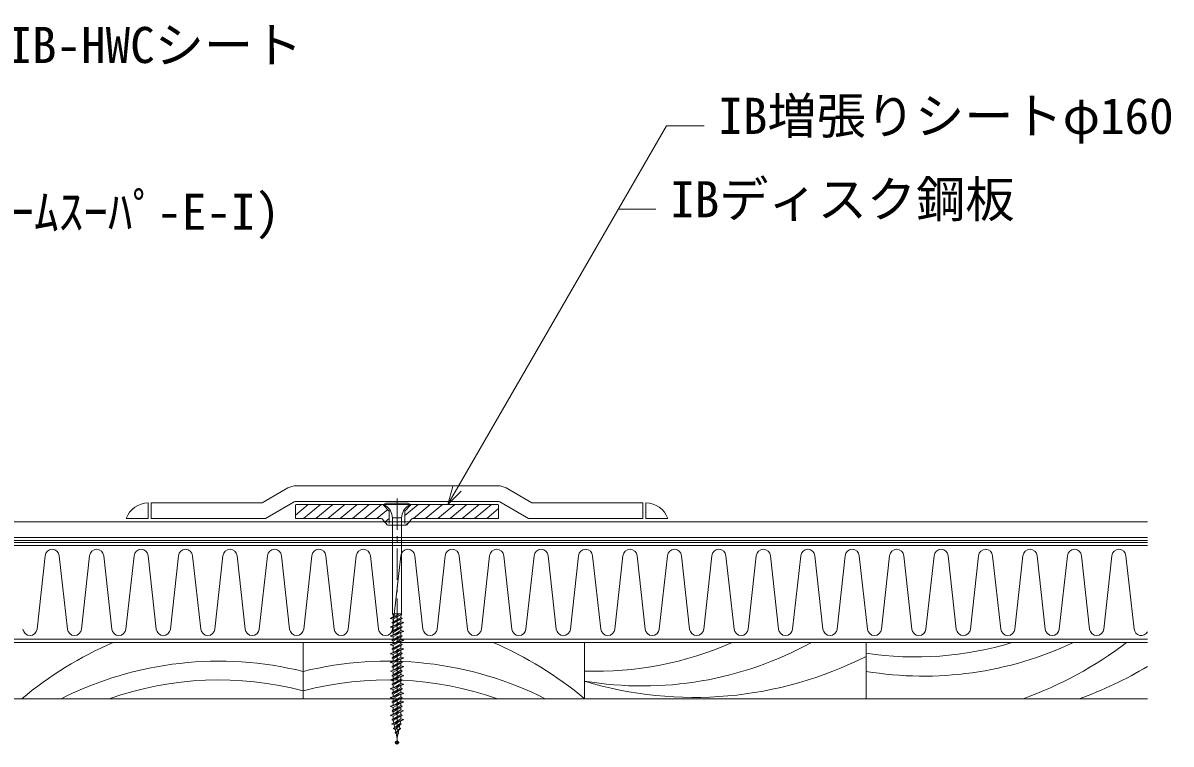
# Model space of a CAD drawing. Units: millimetres, scale not verified. Extents: x -840 to 840, y -594 to 594.
# Drawn here: x 95.6 to 462.8, y -318.5 to -87.8 of the extents above; entities that cross this region are included whole.
import ezdxf
from ezdxf.enums import TextEntityAlignment as Align

# ---------------------------------------------------------------- set-up
doc = ezdxf.new("R2010")
doc.units = ezdxf.units.MM
doc.header["$LTSCALE"] = 2
doc.header["$PDMODE"] = 32
doc.header["$PDSIZE"] = 1
doc.linetypes.add('CHAIN1', pattern=[8, 5, -1, 1, -1])
doc.linetypes.add('DASHED2', pattern=[3, 2, -1])
for name, color, linetype, lineweight in [('0-0_寸法線', 7, 'Continuous', 9), ('0-1_文字', 5, 'Continuous', 9), ('0-2_野地板', 2, 'Continuous', 9), ('0-3_断熱材', 4, 'Continuous', 9), ('0-4_実線', 7, 'Continuous', 9), ('0-5_IBｼｰﾄ', 7, 'Continuous', 9), ('0-6_IBリキッド', 7, 'Continuous', 9), ('0-D_部材(積層鋼板)', 4, 'Continuous', 9), ('0-E_部材(ﾋﾞｽ類)', 7, 'Continuous', 9), ('0-F_中心線', 2, 'CHAIN1', 9)]:
    doc.layers.add(name, color=color, linetype=linetype, lineweight=lineweight)
doc.layers.add('0-8_Defpoints', color=7, linetype='Continuous')
doc.styles.add('ＭＳ ゴシック', font='')
doc.styles.get('ＭＳ ゴシック').set_extended_font_data('MS Gothic')

msp = doc.modelspace()

# ---------------------------------------------------------------- linework, layer by layer
at = {"layer": '0-0_寸法線'}
msp.add_line((286.063, -147.385), (298.063, -147.385), dxfattribs=at)
for points in [[(231.521, -241.855), (301.46, -120.717), (313.46, -120.717)], [(235.764, -237.612), (231.521, -241.855), (233.074, -236.059)]]:
    msp.add_lwpolyline(points, dxfattribs=at)
at = {"layer": '0-2_野地板'}
for p, q in [((-624.753, -285.955), (455.247, -285.955)), ((185.247, -303.955), (185.247, -285.955)), ((275.247, -303.955), (275.247, -285.955)), ((365.247, -303.955), (365.247, -285.955)), ((-624.753, -303.955), (455.247, -303.955))]:
    msp.add_line(p, q, dxfattribs=at)
for centre, radius, start, end in [((172.83, -397.244), 121.334, 113.47793, 129.7481), ((197.664, -397.244), 121.334, 50.2519, 66.52207), ((279.219, -189.171), 106, 267.85255, 294.06934), ((293.744, -187.882), 112, 260.4941, 298.8778), ((381.007, -184.594), 106, 261.44976, 287.01457), ((383.689, -184.738), 112, 260.52259, 295.34806), ((374.789, -189.64), 121.334, 289.58516, 307.45853), ((158.305, -403.955), 112, 76.08079, 116.7655), ((212.189, -403.955), 112, 63.2345, 103.91921), ((310.36, -182.201), 121.334, 253.17856, 296.89537), ((392.789, -189.64), 121.334, 289.58516, 300.98119), ((158.305, -403.955), 106, 75.27561, 109.37004), ((212.189, -403.955), 106, 70.62996, 104.72439)]:
    msp.add_arc(centre, radius, start, end, dxfattribs=at)
at = {"layer": '0-3_断熱材', "color": 7}
for p, q in [((455.247, -254.955), (-624.753, -254.955)), ((-624.753, -284.955), (455.247, -284.955))]:
    msp.add_line(p, q, dxfattribs=at)
at = {"layer": '0-3_断熱材'}
for p, q in [((102.724, -258.22), (100.123, -281.689)), ((107.231, -258.22), (109.831, -281.689)), ((116.938, -258.22), (114.338, -281.689)), ((121.445, -258.22), (124.046, -281.689)), ((131.153, -258.22), (128.553, -281.689)), ((135.66, -258.22), (138.261, -281.689)), ((145.368, -258.22), (142.767, -281.689)), ((149.875, -258.22), (152.475, -281.689)), ((159.583, -258.22), (156.982, -281.689)), ((164.089, -258.22), (166.69, -281.689)), ((173.797, -258.22), (171.197, -281.689)), ((178.304, -258.22), (180.905, -281.689)), ((188.012, -258.22), (185.412, -281.689)), ((192.519, -258.22), (195.119, -281.689)), ((202.227, -258.22), (199.626, -281.689)), ((206.734, -258.22), (209.334, -281.689)), ((216.442, -258.22), (213.841, -281.689)), ((220.948, -258.22), (223.549, -281.689)), ((230.656, -258.22), (228.056, -281.689)), ((235.163, -258.22), (237.764, -281.689)), ((244.871, -258.22), (242.271, -281.689)), ((249.378, -258.22), (251.978, -281.689)), ((259.086, -258.22), (256.485, -281.689)), ((263.593, -258.22), (266.193, -281.689)), ((273.3, -258.22), (270.7, -281.689)), ((277.807, -258.22), (280.408, -281.689)), ((287.515, -258.22), (284.915, -281.689)), ((292.022, -258.22), (294.623, -281.689)), ((301.73, -258.22), (299.129, -281.689)), ((306.237, -258.22), (308.837, -281.689)), ((315.945, -258.22), (313.344, -281.689)), ((320.452, -258.22), (323.052, -281.689)), ((330.159, -258.22), (327.559, -281.689)), ((334.666, -258.22), (337.267, -281.689)), ((344.374, -258.22), (341.774, -281.689)), ((348.881, -258.22), (351.482, -281.689)), ((358.589, -258.22), (355.988, -281.689)), ((363.096, -258.22), (365.696, -281.689)), ((372.804, -258.22), (370.203, -281.689)), ((377.31, -258.22), (379.911, -281.689)), ((387.018, -258.22), (384.418, -281.689)), ((391.525, -258.22), (394.126, -281.689)), ((401.233, -258.22), (398.633, -281.689)), ((405.74, -258.22), (408.34, -281.689)), ((415.448, -258.22), (412.847, -281.689)), ((419.955, -258.22), (422.555, -281.689)), ((429.663, -258.22), (427.062, -281.689)), ((434.169, -258.22), (436.77, -281.689)), ((443.877, -258.22), (441.277, -281.689)), ((448.384, -258.22), (450.985, -281.689))]:
    msp.add_line(p, q, dxfattribs=at)
for centre, start, end in [((104.977, -258.431), 5.35135, 174.64865), ((119.192, -258.431), 5.35135, 174.64865), ((133.407, -258.431), 5.35135, 174.64865), ((147.621, -258.431), 5.35135, 174.64865), ((161.836, -258.431), 5.35135, 174.64865), ((176.051, -258.431), 5.35135, 174.64865), ((190.266, -258.431), 5.35135, 174.64865), ((204.48, -258.431), 5.35135, 174.64865), ((218.695, -258.431), 5.35135, 174.64865), ((232.91, -258.431), 5.35135, 174.64865), ((247.124, -258.431), 5.35135, 174.64865), ((261.339, -258.431), 5.35135, 174.64865), ((275.554, -258.431), 5.35135, 174.64865), ((289.769, -258.431), 5.35135, 174.64865), ((303.983, -258.431), 5.35135, 174.64865), ((318.198, -258.431), 5.35135, 174.64865), ((332.413, -258.431), 5.35135, 174.64865), ((346.628, -258.431), 5.35135, 174.64865), ((360.842, -258.431), 5.35135, 174.64865), ((375.057, -258.431), 5.35135, 174.64865), ((389.272, -258.431), 5.35135, 174.64865), ((403.487, -258.431), 5.35135, 174.64865), ((417.701, -258.431), 5.35135, 174.64865), ((431.916, -258.431), 5.35135, 174.64865), ((446.131, -258.431), 5.35135, 174.64865), ((97.87, -281.478), 185.35135, 354.64865), ((112.084, -281.478), 185.35135, 354.64865), ((126.299, -281.478), 185.35135, 354.64865), ((140.514, -281.478), 185.35135, 354.64865), ((154.729, -281.478), 185.35135, 354.64865), ((168.943, -281.478), 185.35135, 354.64865), ((183.158, -281.478), 185.35135, 354.64865), ((197.373, -281.478), 185.35135, 354.64865), ((211.588, -281.478), 185.35135, 354.64865), ((225.802, -281.478), 185.35135, 354.64865), ((240.017, -281.478), 185.35135, 354.64865), ((254.232, -281.478), 185.35135, 354.64865), ((268.447, -281.478), 185.35135, 354.64865), ((282.661, -281.478), 185.35135, 354.64865), ((296.876, -281.478), 185.35135, 354.64865), ((311.091, -281.478), 185.35135, 354.64865), ((325.305, -281.478), 185.35135, 354.64865), ((339.52, -281.478), 185.35135, 354.64865), ((353.735, -281.478), 185.35135, 354.64865), ((367.95, -281.478), 185.35135, 354.64865), ((382.164, -281.478), 185.35135, 354.64865), ((396.379, -281.478), 185.35135, 354.64865), ((410.594, -281.478), 185.35135, 354.64865), ((424.809, -281.478), 185.35135, 354.64865), ((439.023, -281.478), 185.35135, 354.64865), ((453.238, -281.478), 185.35135, 332.56884)]:
    msp.add_arc(centre, 2.263, start, end, dxfattribs=at)
at = {"layer": '0-4_実線'}
for p, q in [((-624.753, -253.355), (455.247, -253.355)), ((-624.753, -253.955), (455.247, -253.955))]:
    msp.add_line(p, q, dxfattribs=at)
at = {"layer": '0-5_IBｼｰﾄ'}
for p, q in [((180.368, -236.56), (172.079, -241.355)), ((247.497, -235.855), (182.997, -235.855)), ((250.125, -236.56), (258.415, -241.355)), ((172.079, -241.355), (136.658, -241.355)), ((136.658, -241.355), (136.658, -246.355)), ((182.371, -241.023), (173.152, -246.355)), ((247.497, -240.855), (182.997, -240.855)), ((248.123, -241.023), (257.341, -246.355)), ((293.836, -241.355), (258.415, -241.355)), ((293.836, -241.355), (293.836, -246.355)), ((-331.245, -247.355), (455.247, -247.355)), ((173.152, -246.355), (136.658, -246.355)), ((293.836, -246.355), (257.341, -246.355)), ((-332.584, -252.355), (455.247, -252.355))]:
    msp.add_line(p, q, dxfattribs=at)
for centre, radius, start, end in [((182.997, -241.105), 5.25, 90, 120.04481), ((247.497, -241.105), 5.25, 59.95519, 90), ((182.997, -242.105), 1.25, 90, 120.04489), ((247.497, -242.105), 1.25, 59.95511, 90)]:
    msp.add_arc(centre, radius, start, end, dxfattribs=at)
at = {"layer": '0-6_IBリキッド'}
for p, q in [((135.658, -246.355), (135.658, -241.355)), ((294.836, -246.355), (294.836, -241.355)), ((128.658, -246.355), (135.658, -246.355)), ((301.836, -246.355), (294.836, -246.355))]:
    msp.add_line(p, q, dxfattribs=at)
for centre, start, end in [((135.658, -248.755), 90, 161.07536), ((294.836, -248.755), 18.92464, 90)]:
    msp.add_arc(centre, 7.4, start, end, dxfattribs=at)
at = {"layer": '0-8_Defpoints'}
msp.add_point((215.247, -317.955), dxfattribs=at)
at = {"layer": '0-D_部材(積層鋼板)'}
for p, q in [((182.747, -245.283), (186.859, -241.855)), ((185.365, -246.355), (190.763, -241.855)), ((189.27, -246.355), (194.667, -241.855)), ((193.174, -246.355), (198.572, -241.855)), ((197.078, -246.355), (202.476, -241.855)), ((200.982, -246.355), (206.38, -241.855)), ((204.886, -246.355), (210.284, -241.855)), ((217.747, -245.398), (221.997, -241.855)), ((220.503, -246.355), (225.901, -241.855)), ((224.407, -246.355), (229.805, -241.855)), ((228.312, -246.355), (233.71, -241.855)), ((232.216, -246.355), (237.614, -241.855)), ((236.12, -246.355), (241.518, -241.855)), ((240.024, -246.355), (245.422, -241.855)), ((208.791, -246.355), (212.259, -243.463)), ((243.929, -246.355), (247.747, -243.171)), ((211.381, -247.45), (212.747, -246.311)), ((217.924, -248.505), (218.945, -247.654))]:
    msp.add_line(p, q, dxfattribs=at)
at = {"layer": '0-D_部材(積層鋼板)', "color": 7}
for p, q in [((247.497, -241.855), (182.997, -241.855)), ((210.634, -246.538), (212.097, -248.322)), ((212.483, -248.505), (218.01, -248.505)), ((218.397, -248.322), (219.86, -246.538))]:
    msp.add_line(p, q, dxfattribs=at)
for points in [[(182.747, -242.105), (182.747, -246.355), (210.247, -246.355)], [(220.247, -246.355), (247.747, -246.355), (247.747, -242.105)]]:
    msp.add_lwpolyline(points, dxfattribs=at)
at = {"layer": '0-D_部材(積層鋼板)', "color": 7, "linetype": 'DASHED2'}
for points in [[(210.895, -241.855), (210.895, -242.109), (212.747, -243.948), (212.747, -248.505)], [(219.598, -241.855), (219.598, -242.109), (217.747, -243.948), (217.747, -248.505)]]:
    msp.add_lwpolyline(points, dxfattribs=at)
at = {"layer": '0-D_部材(積層鋼板)', "color": 7}
for centre, radius, start, end in [((182.997, -242.105), 0.25, 90, 180), ((247.497, -242.105), 0.25, 0, 90), ((210.247, -246.855), 0.5, 39.3586, 90), ((212.483, -248.005), 0.5, 219.3586, 270), ((218.01, -248.005), 0.5, 270, 320.6414), ((220.247, -246.855), 0.5, 90, 140.6414)]:
    msp.add_arc(centre, radius, start, end, dxfattribs=at)
at = {"layer": '0-E_部材(ﾋﾞｽ類)'}
for p, q in [((211.247, -241.855), (219.247, -241.855)), ((211.647, -241.455), (218.847, -241.455)), ((213.782, -246.146), (213.782, -276.815)), ((213.782, -246.146), (216.712, -246.146)), ((216.712, -246.146), (216.712, -276.815)), ((216.062, -276.815), (213.147, -278.175)), ((216.815, -277.043), (213.147, -278.275)), ((216.847, -278.175), (213.647, -279.585)), ((216.847, -278.275), (213.647, -279.685)), ((214.022, -276.815), (213.77, -276.936)), ((216.712, -276.815), (213.782, -276.815)), ((214.39, -276.815), (213.965, -277.048)), ((213.965, -277.048), (214.015, -277.77)), ((216.297, -277.217), (214.047, -278.516)), ((214.047, -279.354), (216.466, -277.955)), ((216.447, -278.506), (214.047, -279.916)), ((214.047, -278.516), (214.047, -279.354)), ((215.949, -276.815), (215.503, -277.076)), ((216.447, -278.506), (216.447, -279.344)), ((216.523, -277.141), (216.466, -277.955)), ((216.847, -278.175), (216.466, -277.955)), ((216.712, -276.815), (216.815, -277.043)), ((217.347, -279.585), (213.147, -280.995)), ((217.347, -279.685), (213.147, -281.095)), ((217.347, -282.505), (213.147, -283.915)), ((213.647, -279.585), (214.047, -279.354)), ((216.847, -280.995), (213.647, -282.405)), ((216.847, -281.095), (213.647, -282.505)), ((213.647, -282.405), (214.047, -282.174)), ((214.047, -279.916), (214.047, -280.693)), ((216.205, -280.068), (214.047, -281.336)), ((214.047, -282.174), (216.447, -280.764)), ((216.447, -281.326), (214.047, -282.736)), ((214.047, -281.336), (214.047, -282.174)), ((216.447, -279.344), (214.289, -280.611)), ((216.447, -282.164), (214.289, -283.431)), ((217.347, -279.585), (216.447, -279.344)), ((216.447, -279.987), (216.447, -280.764)), ((216.847, -280.995), (216.447, -280.764)), ((216.447, -281.326), (216.447, -282.164)), ((217.347, -282.405), (216.447, -282.164)), ((217.347, -279.585), (217.347, -279.685)), ((217.347, -282.405), (217.347, -282.505)), ((217.347, -285.225), (213.147, -286.635)), ((217.347, -285.325), (213.147, -286.735)), ((216.847, -283.915), (213.647, -285.325)), ((213.647, -285.225), (214.047, -284.994)), ((214.047, -282.736), (214.047, -283.513)), ((216.205, -282.888), (214.047, -284.156)), ((214.047, -284.994), (216.466, -283.595)), ((216.447, -284.146), (214.047, -285.556)), ((214.047, -284.156), (214.047, -284.994)), ((214.047, -285.556), (214.047, -286.333)), ((216.205, -285.708), (214.047, -286.976)), ((216.447, -284.984), (214.289, -286.251)), ((216.447, -284.146), (216.447, -284.984)), ((217.347, -285.225), (216.447, -284.984)), ((216.447, -285.627), (216.447, -286.404)), ((216.466, -282.818), (216.466, -283.595)), ((216.847, -283.815), (216.466, -283.595)), ((217.347, -285.225), (217.347, -285.325)), ((217.347, -288.045), (213.147, -289.455)), ((217.347, -288.145), (213.147, -289.555)), ((216.847, -286.635), (213.647, -288.045)), ((216.847, -286.735), (213.647, -288.145)), ((213.647, -288.045), (214.047, -287.814)), ((216.847, -289.455), (213.647, -290.865)), ((216.847, -289.555), (213.647, -290.965)), ((214.047, -287.814), (216.447, -286.404)), ((216.447, -286.966), (214.047, -288.376)), ((214.047, -286.976), (214.047, -287.814)), ((214.047, -288.376), (214.047, -289.153)), ((216.205, -288.528), (214.047, -289.796)), ((214.047, -290.634), (216.447, -289.224)), ((216.447, -289.786), (214.047, -291.196)), ((214.047, -289.796), (214.047, -290.634)), ((216.447, -287.804), (214.289, -289.071)), ((216.847, -286.635), (216.447, -286.404)), ((216.447, -286.966), (216.447, -287.804)), ((217.347, -288.045), (216.447, -287.804)), ((216.447, -288.447), (216.447, -289.224)), ((216.847, -289.455), (216.447, -289.224)), ((216.447, -289.786), (216.447, -290.624)), ((217.347, -288.045), (217.347, -288.145)), ((217.347, -290.865), (213.147, -292.275)), ((217.347, -290.965), (213.147, -292.375)), ((217.347, -293.685), (213.147, -295.095)), ((213.647, -290.865), (214.047, -290.634)), ((216.847, -292.275), (213.647, -293.685)), ((216.847, -292.375), (213.647, -293.785)), ((213.647, -293.685), (214.047, -293.454)), ((214.047, -291.196), (214.047, -291.973)), ((216.205, -291.348), (214.047, -292.616)), ((214.047, -293.454), (216.447, -292.044)), ((216.447, -292.606), (214.047, -294.016)), ((214.047, -292.616), (214.047, -293.454)), ((216.447, -290.624), (214.289, -291.891)), ((216.447, -293.444), (214.289, -294.711)), ((217.347, -290.865), (216.447, -290.624)), ((216.447, -291.267), (216.447, -292.044)), ((216.847, -292.275), (216.447, -292.044)), ((216.447, -292.606), (216.447, -293.444)), ((217.347, -293.685), (216.447, -293.444)), ((217.347, -290.865), (217.347, -290.965)), ((217.347, -293.685), (217.347, -293.785)), ((217.347, -293.685), (217.347, -293.785)), ((217.347, -293.785), (213.147, -295.195)), ((217.347, -296.505), (213.147, -297.915)), ((217.347, -296.605), (213.147, -298.015)), ((216.847, -295.095), (213.647, -296.505)), ((216.847, -295.195), (213.647, -296.605)), ((213.647, -296.505), (214.047, -296.274)), ((214.047, -294.016), (214.047, -294.793)), ((216.205, -294.168), (214.047, -295.436)), ((214.047, -296.274), (216.447, -294.864)), ((216.447, -295.426), (214.047, -296.836)), ((214.047, -295.436), (214.047, -296.274)), ((214.047, -296.836), (214.047, -297.613)), ((216.205, -296.988), (214.047, -298.256)), ((216.447, -296.264), (214.289, -297.531)), ((216.447, -294.087), (216.447, -294.864)), ((216.847, -295.095), (216.447, -294.864)), ((216.447, -295.426), (216.447, -296.264)), ((217.347, -296.505), (216.447, -296.264)), ((216.447, -296.907), (216.447, -297.684)), ((217.347, -296.505), (217.347, -296.605)), ((217.347, -299.325), (213.147, -300.735)), ((217.347, -299.425), (213.147, -300.835)), ((216.847, -297.915), (213.647, -299.325)), ((216.847, -298.015), (213.647, -299.425)), ((213.647, -299.325), (214.047, -299.094)), ((216.847, -300.735), (213.647, -302.145)), ((216.847, -300.835), (213.647, -302.245)), ((214.047, -299.094), (216.447, -297.684)), ((216.447, -298.246), (214.047, -299.656)), ((214.047, -298.256), (214.047, -299.094)), ((214.047, -299.656), (214.047, -300.433)), ((216.205, -299.808), (214.047, -301.076)), ((214.047, -301.914), (216.447, -300.504)), ((216.447, -301.066), (214.047, -302.476)), ((214.047, -301.076), (214.047, -301.914)), ((216.447, -299.084), (214.289, -300.351)), ((216.847, -297.915), (216.447, -297.684)), ((216.447, -298.246), (216.447, -299.084)), ((217.347, -299.325), (216.447, -299.084)), ((216.447, -299.727), (216.447, -300.504)), ((216.847, -300.735), (216.447, -300.504)), ((216.447, -301.066), (216.447, -301.904)), ((217.347, -299.325), (217.347, -299.425)), ((217.347, -302.145), (213.147, -303.555)), ((217.347, -302.245), (213.147, -303.655)), ((213.647, -302.145), (214.047, -301.914)), ((216.847, -303.555), (213.647, -304.965)), ((216.847, -303.655), (213.647, -305.065)), ((213.647, -304.965), (214.047, -304.734)), ((214.047, -302.476), (214.047, -303.253)), ((216.205, -302.628), (214.047, -303.896)), ((214.047, -304.734), (216.447, -303.324)), ((216.447, -303.886), (214.047, -305.296)), ((214.047, -303.896), (214.047, -304.734)), ((216.447, -301.904), (214.289, -303.171)), ((216.447, -304.724), (214.289, -305.991)), ((217.347, -302.145), (216.447, -301.904)), ((216.447, -302.547), (216.447, -303.324)), ((216.847, -303.555), (216.447, -303.324)), ((216.447, -303.886), (216.447, -304.724)), ((217.347, -304.965), (216.447, -304.724)), ((217.347, -302.145), (217.347, -302.245)), ((217.347, -304.965), (213.147, -306.375)), ((217.347, -305.065), (213.147, -306.475)), ((217.347, -307.785), (213.147, -309.195)), ((217.347, -307.885), (213.147, -309.295)), ((216.847, -306.375), (213.647, -307.785)), ((216.847, -306.475), (213.647, -307.885)), ((213.647, -307.785), (214.047, -307.554)), ((214.047, -305.296), (214.047, -306.073)), ((216.205, -305.448), (214.047, -306.716)), ((214.047, -307.554), (216.447, -306.144)), ((216.447, -306.706), (214.047, -308.116)), ((214.047, -306.716), (214.047, -307.554)), ((214.047, -308.116), (214.047, -308.893)), ((216.205, -308.268), (214.047, -309.536)), ((216.447, -307.544), (214.289, -308.811)), ((216.447, -305.367), (216.447, -306.144)), ((216.847, -306.375), (216.447, -306.144)), ((216.447, -306.706), (216.447, -307.544)), ((217.347, -307.785), (216.447, -307.544)), ((217.347, -307.885), (216.447, -308.187)), ((216.447, -308.187), (216.447, -308.964)), ((217.347, -304.965), (217.347, -305.065)), ((217.347, -307.785), (217.347, -307.885)), ((217.347, -310.605), (213.544, -312.015)), ((217.347, -310.705), (213.544, -312.115)), ((216.847, -309.195), (213.647, -310.605)), ((216.847, -309.295), (213.647, -310.705)), ((213.647, -310.605), (214.047, -310.374)), ((214.047, -310.374), (216.447, -308.964)), ((216.447, -309.526), (214.047, -310.936)), ((214.047, -309.536), (214.047, -310.374)), ((214.047, -311.042), (214.047, -310.936)), ((214.047, -311.042), (214.208, -311.768)), ((216.545, -312.015), (214.091, -313.425)), ((216.118, -311.16), (214.332, -312.326)), ((216.447, -310.364), (214.463, -311.674)), ((214.519, -313.172), (216.267, -311.854)), ((216.447, -311.042), (216.267, -311.854)), ((216.545, -312.015), (216.267, -311.854)), ((216.847, -309.195), (216.447, -308.964)), ((216.447, -309.526), (216.447, -310.364)), ((217.347, -310.605), (216.447, -310.364)), ((217.347, -310.705), (216.447, -311.038)), ((216.447, -311.042), (216.447, -311.038)), ((217.347, -310.605), (217.347, -310.705)), ((216.545, -312.115), (214.091, -313.525)), ((214.091, -313.425), (214.519, -313.172)), ((214.332, -312.326), (214.519, -313.172)), ((216.403, -313.425), (214.638, -314.835)), ((216.403, -313.525), (214.638, -314.935)), ((216.16, -312.337), (214.67, -313.85)), ((214.67, -313.85), (214.85, -314.665)), ((215.414, -314.315), (214.927, -315.012)), ((214.927, -315.012), (215.2, -316.244)), ((215.2, -316.244), (215.618, -314.781)), ((215.711, -314.835), (215.2, -316.245)), ((215.711, -314.935), (215.2, -316.345)), ((215.787, -314.016), (215.618, -314.781)), ((215.711, -314.835), (215.618, -314.781)), ((215.711, -314.835), (215.711, -314.935)), ((216.403, -313.525), (215.787, -314.016)), ((216.16, -312.337), (215.946, -313.302)), ((216.403, -313.425), (215.946, -313.302)), ((216.403, -313.425), (216.403, -313.525)), ((215.2, -316.245), (215.2, -316.244)), ((215.299, -316.07), (215.226, -316.36)), ((215.226, -316.36), (215.247, -316.455)), ((215.384, -315.836), (215.247, -316.455))]:
    msp.add_line(p, q, dxfattribs=at)
for points in [[(213.147, -278.175), (213.147, -278.275), (214.047, -278.516)], [(213.782, -276.815), (213.77, -276.936), (213.965, -277.048)], [(216.847, -278.175), (216.847, -278.275), (216.447, -278.506)], [(213.147, -280.995), (213.147, -281.095), (214.047, -281.336)], [(217.347, -282.405), (213.147, -283.815), (213.147, -283.915), (214.047, -284.156)], [(213.647, -279.585), (213.647, -279.685), (214.047, -279.916)], [(213.647, -282.405), (213.647, -282.505), (214.047, -282.736)], [(216.847, -280.995), (216.847, -281.095), (216.447, -281.326)], [(216.847, -283.815), (213.647, -285.225), (213.647, -285.325), (214.047, -285.556)], [(216.847, -283.815), (216.847, -283.915), (216.447, -284.146)], [(213.147, -286.635), (213.147, -286.735), (214.047, -286.976)], [(213.147, -289.455), (213.147, -289.555), (214.047, -289.796)], [(213.647, -288.045), (213.647, -288.145), (214.047, -288.376)], [(216.847, -286.635), (216.847, -286.735), (216.447, -286.966)], [(216.847, -289.455), (216.847, -289.555), (216.447, -289.786)], [(213.147, -292.275), (213.147, -292.375), (214.047, -292.616)], [(213.647, -290.865), (213.647, -290.965), (214.047, -291.196)], [(213.647, -293.685), (213.647, -293.785), (214.047, -294.016)], [(216.847, -292.275), (216.847, -292.375), (216.447, -292.606)], [(213.147, -295.095), (213.147, -295.195), (214.047, -295.436)], [(213.647, -296.505), (213.647, -296.605), (214.047, -296.836)], [(216.847, -295.095), (216.847, -295.195), (216.447, -295.426)], [(213.147, -297.915), (213.147, -298.015), (214.047, -298.256)], [(213.147, -300.735), (213.147, -300.835), (214.047, -301.076)], [(213.647, -299.325), (213.647, -299.425), (214.047, -299.656)], [(216.847, -297.915), (216.847, -298.015), (216.447, -298.246)], [(216.847, -300.735), (216.847, -300.835), (216.447, -301.066)], [(213.147, -303.555), (213.147, -303.655), (214.047, -303.896)], [(213.647, -302.145), (213.647, -302.245), (214.047, -302.476)], [(216.847, -303.555), (216.847, -303.655), (216.447, -303.886)], [(213.147, -306.375), (213.147, -306.475), (214.047, -306.716)], [(213.647, -304.965), (213.647, -305.065), (214.047, -305.296)], [(213.647, -307.785), (213.647, -307.885), (214.047, -308.116)], [(216.847, -306.375), (216.847, -306.475), (216.447, -306.706)], [(213.147, -309.195), (213.147, -309.295), (214.047, -309.536)], [(213.544, -312.015), (213.544, -312.115), (214.332, -312.326)], [(213.647, -310.605), (213.647, -310.705), (214.047, -310.936)], [(216.545, -312.015), (216.545, -312.115), (216.16, -312.337)], [(216.847, -309.195), (216.847, -309.295), (216.447, -309.526)], [(214.091, -313.425), (214.091, -313.525), (214.67, -313.85)], [(214.638, -314.835), (214.638, -314.935), (214.927, -315.012)], [(215.2, -316.245), (215.2, -316.345), (215.247, -316.455)]]:
    msp.add_lwpolyline(points, dxfattribs=at)
for centre, radius, start, end in [((211.647, -241.855), 0.4, 90, 241.14118), ((209.282, -246.146), 4.5, 0, 61.14118), ((221.212, -246.146), 4.5, 118.85882, 180), ((218.847, -241.855), 0.4, 298.85882, 90)]:
    msp.add_arc(centre, radius, start, end, dxfattribs=at)
at = {"layer": '0-F_中心線'}
msp.add_line((215.247, -239.955), (215.247, -317.955), dxfattribs=at)

# ---------------------------------------------------------------- texts
at = {"layer": '0-1_文字', "color": 7, "style": 'ＭＳ ゴシック'}
for s, p in [('サンタックIB-HWCシート', (11.948, -104.107)), ('IB増張りシートφ160', (318, -126.776)), ('IBディスク鋼板', (302.603, -153.444)), ('断熱材(ｶﾈﾗｲﾄﾌｫｰﾑｽｰﾊﾟ-E-I)', (-18.845, -157.444))]:
    msp.add_text(s, height=11.54, dxfattribs=at).set_placement(p, align=Align.BOTTOM_LEFT)

doc.saveas('drawing.dxf')
